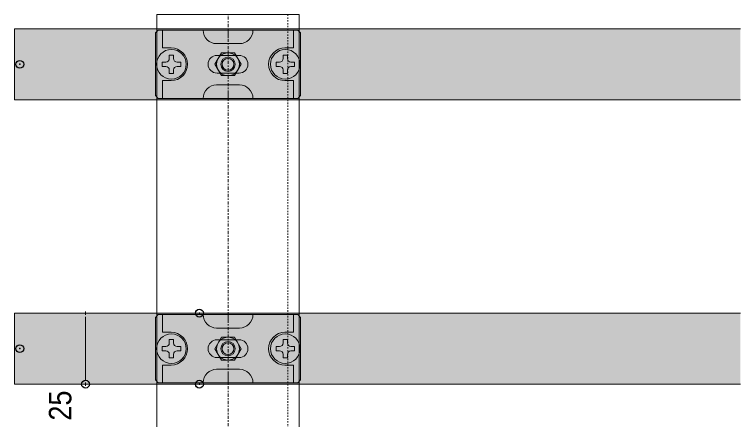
# Model space of a CAD drawing. Units: millimetres, scale not verified. Extents: x -1200 to 1200, y -500 to 500.
# Drawn here: x 841.7 to 892.7, y 104 to 132.5 of the extents above; entities that cross this region are included whole.
import ezdxf
from ezdxf.enums import TextEntityAlignment as Align

# ---------------------------------------------------------------- set-up
doc = ezdxf.new("R2010")
doc.units = ezdxf.units.MM
doc.header["$LTSCALE"] = 1.1
doc.header["$PDMODE"] = 32
doc.header["$PDSIZE"] = 0.55
doc.linetypes.add('CHAIN1', pattern=[8, 5, -1, 1, -1])
doc.linetypes.add('DASHED1', pattern=[1.8, 1.2, -0.6])
for name, color, linetype, lineweight in [('0-1_0', 7, 'Continuous', 9), ('0-3_寸法', 7, 'Continuous', 9), ('0-4_ルーバー', 7, 'Continuous', 9), ('0-7_ストリンガー', 7, 'Continuous', 9), ('0-8_背面金物', 7, 'Continuous', 9)]:
    doc.layers.add(name, color=color, linetype=linetype, lineweight=lineweight)
doc.layers.add('0-6_ハッチング', color=254, linetype='Continuous')
doc.layers.add('0-A_Defpoints', color=7, linetype='Continuous')
doc.styles.add('Osaka', font='')
doc.styles.get('Osaka').set_extended_font_data('Osaka')

# ---------------------------------------------------------------- blocks, each defined once
blk = doc.blocks.new('シンボル-27')
at = {"layer": '0-7_ストリンガー'}
for p, q in [((-125, 1650), (-125, -1895)), ((125, 1650), (-125, 1650)), ((125, 1650), (125, -1900))]:
    blk.add_line(p, q, dxfattribs=at)
at = {"layer": '0-7_ストリンガー', "linetype": 'CHAIN1'}
blk.add_line((0, -1895), (0, 1650), dxfattribs=at)
at = {"layer": '0-7_ストリンガー', "linetype": 'DASHED1'}
blk.add_line((105, 1650), (105, -1895), dxfattribs=at)
blk = doc.blocks.new('グループ-1027-1')
at = {"layer": '0-8_背面金物'}
for p, q in [((137544.89, 180034.86), (137539.89, 180029.86)), ((137667.39, 180034.86), (137544.89, 180034.86)), ((137552.39, 180034.86), (137552.39, 180003.61)), ((137667.39, 180034.86), (137789.89, 180034.86)), ((137667.39, 180034.86), (137667.39, 180021.11)), ((137782.39, 180034.86), (137782.39, 180003.61)), ((137789.89, 180034.86), (137794.89, 180029.86)), ((137539.89, 180029.86), (137539.89, 179919.86)), ((137794.89, 180029.86), (137794.89, 179919.86)), ((137667.39, 180011.11), (137647.39, 180011.11)), ((137667.39, 180011.11), (137687.39, 180011.11)), ((137567.39, 180003.61), (137552.39, 180003.61)), ((137767.39, 180003.61), (137782.39, 180003.61)), ((137686.77, 179990.49), (137648.02, 179990.49)), ((137686.77, 179959.24), (137648.02, 179959.24)), ((137567.39, 179946.11), (137552.39, 179946.11)), ((137552.39, 179914.86), (137552.39, 179946.11)), ((137767.39, 179946.11), (137782.39, 179946.11)), ((137782.39, 179914.86), (137782.39, 179946.11)), ((137667.39, 179938.61), (137647.39, 179938.61)), ((137667.39, 179938.61), (137687.39, 179938.61)), ((137667.39, 179928.61), (137667.39, 179914.86)), ((137539.89, 179919.86), (137544.89, 179914.86)), ((137794.89, 179919.86), (137789.89, 179914.86)), ((137544.89, 179914.86), (137667.39, 179914.86)), ((137789.89, 179914.86), (137667.39, 179914.86))]:
    blk.add_line(p, q, dxfattribs=at)
for points in [[(137667.39, 179914.86), (137544.89, 179914.86), (137539.89, 179919.86)], [(137667.39, 179914.86), (137789.89, 179914.86), (137794.89, 179919.86)]]:
    blk.add_lwpolyline(points, dxfattribs=at)
for centre, radius, start, end in [((137647.39, 180034.86), 23.75, 180, 270), ((137687.39, 180034.86), 23.75, 270, 0), ((137567.39, 179974.86), 28.75, 0, 90), ((137767.39, 179974.86), 28.75, 90, 180), ((137648.02, 179974.86), 15.62, 90, 270), ((137686.77, 179974.86), 15.62, 270, 90), ((137567.39, 179974.86), 28.75, 270, 0), ((137767.39, 179974.86), 28.75, 180, 270), ((137647.39, 179914.86), 23.75, 90, 180), ((137687.39, 179914.86), 23.75, 0, 90)]:
    blk.add_arc(centre, radius, start, end, dxfattribs=at)
blk = doc.blocks.new('グループ-1028-1')
at = {"layer": '0-8_背面金物'}
for p, q in [((137655.84, 179994.86), (137644.3, 179974.86)), ((137678.94, 179994.86), (137655.84, 179994.86)), ((137690.48, 179974.86), (137678.94, 179994.86)), ((137644.3, 179974.86), (137655.84, 179954.86)), ((137678.94, 179954.86), (137690.48, 179974.86)), ((137655.84, 179954.86), (137678.94, 179954.86))]:
    blk.add_line(p, q, dxfattribs=at)
for radius in [20, 12.5, 10.34]:
    blk.add_circle((137667.39, 179974.86), radius, dxfattribs=at)
blk = doc.blocks.new('グループ-1029-1')
at = {"layer": '0-8_背面金物'}
blk.add_line((137557.97, 179978.61), (137551.72, 179978.61), dxfattribs=at)
for points in [[(137571.72, 179984.86), (137571.72, 179991.11), (137564.22, 179991.11), (137564.22, 179984.86)], [(137551.72, 179978.61), (137551.72, 179971.11), (137557.97, 179971.11)], [(137577.97, 179971.11), (137584.22, 179971.11), (137584.22, 179978.61), (137577.97, 179978.61)], [(137564.22, 179964.86), (137564.22, 179958.61), (137571.72, 179958.61), (137571.72, 179964.86)]]:
    blk.add_lwpolyline(points, dxfattribs=at)
blk.add_circle((137567.97, 179974.86), 26, dxfattribs=at)
for centre, start, end in [((137557.97, 179984.86), 270, 0), ((137577.97, 179984.86), 180, 270), ((137557.97, 179964.86), 0, 90), ((137577.97, 179964.86), 90, 180)]:
    blk.add_arc(centre, 6.25, start, end, dxfattribs=at)
blk = doc.blocks.new('グループ-1030-1')
at = {"layer": '0-8_背面金物'}
blk.add_line((137757.97, 179978.61), (137751.72, 179978.61), dxfattribs=at)
for points in [[(137771.72, 179984.86), (137771.72, 179991.11), (137764.22, 179991.11), (137764.22, 179984.86)], [(137751.72, 179978.61), (137751.72, 179971.11), (137757.97, 179971.11)], [(137777.97, 179971.11), (137784.22, 179971.11), (137784.22, 179978.61), (137777.97, 179978.61)], [(137764.22, 179964.86), (137764.22, 179958.61), (137771.72, 179958.61), (137771.72, 179964.86)]]:
    blk.add_lwpolyline(points, dxfattribs=at)
blk.add_circle((137767.97, 179974.86), 26, dxfattribs=at)
for centre, start, end in [((137757.97, 179984.86), 270, 0), ((137777.97, 179984.86), 180, 270), ((137757.97, 179964.86), 0, 90), ((137777.97, 179964.86), 90, 180)]:
    blk.add_arc(centre, 6.25, start, end, dxfattribs=at)
blk = doc.blocks.new('グループ-1031-1')
at = {"layer": '0-8_背面金物'}
for name in ['グループ-1027-1', 'グループ-1029-1', 'グループ-1028-1', 'グループ-1030-1']:
    blk.add_blockref(name, (0, 0), dxfattribs=at)
blk = doc.blocks.new('グループ-1032-1')
at = {"layer": '0-8_背面金物'}
blk.add_blockref('グループ-1031-1', (0, 0), dxfattribs=at)
blk = doc.blocks.new('グループ-1048-1')
at = {"layer": '0-8_背面金物'}
for p, q in [((137544.89, 180534.86), (137539.89, 180529.86)), ((137539.89, 180529.86), (137539.89, 180419.86)), ((137667.39, 180534.86), (137544.89, 180534.86)), ((137552.39, 180534.86), (137552.39, 180503.61)), ((137667.39, 180534.86), (137789.89, 180534.86)), ((137667.39, 180534.86), (137667.39, 180521.11)), ((137782.39, 180534.86), (137782.39, 180503.61)), ((137789.89, 180534.86), (137794.89, 180529.86)), ((137794.89, 180529.86), (137794.89, 180419.86)), ((137567.39, 180503.61), (137552.39, 180503.61)), ((137667.39, 180511.11), (137647.39, 180511.11)), ((137667.39, 180511.11), (137687.39, 180511.11)), ((137767.39, 180503.61), (137782.39, 180503.61)), ((137686.77, 180490.49), (137648.02, 180490.49)), ((137686.77, 180459.24), (137648.02, 180459.24)), ((137567.39, 180446.11), (137552.39, 180446.11)), ((137552.39, 180414.86), (137552.39, 180446.11)), ((137667.39, 180438.61), (137647.39, 180438.61)), ((137667.39, 180438.61), (137687.39, 180438.61)), ((137767.39, 180446.11), (137782.39, 180446.11)), ((137782.39, 180414.86), (137782.39, 180446.11)), ((137667.39, 180428.61), (137667.39, 180414.86)), ((137539.89, 180419.86), (137544.89, 180414.86)), ((137544.89, 180414.86), (137667.39, 180414.86)), ((137789.89, 180414.86), (137667.39, 180414.86)), ((137794.89, 180419.86), (137789.89, 180414.86))]:
    blk.add_line(p, q, dxfattribs=at)
for points in [[(137667.39, 180414.86), (137544.89, 180414.86), (137539.89, 180419.86)], [(137667.39, 180414.86), (137789.89, 180414.86), (137794.89, 180419.86)]]:
    blk.add_lwpolyline(points, dxfattribs=at)
for centre, radius, start, end in [((137647.39, 180534.86), 23.75, 180, 270), ((137687.39, 180534.86), 23.75, 270, 0), ((137567.39, 180474.86), 28.75, 0, 90), ((137767.39, 180474.86), 28.75, 90, 180), ((137648.02, 180474.86), 15.62, 90, 270), ((137686.77, 180474.86), 15.62, 270, 90), ((137567.39, 180474.86), 28.75, 270, 0), ((137767.39, 180474.86), 28.75, 180, 270), ((137647.39, 180414.86), 23.75, 90, 180), ((137687.39, 180414.86), 23.75, 0, 90)]:
    blk.add_arc(centre, radius, start, end, dxfattribs=at)
blk = doc.blocks.new('グループ-1049-1')
at = {"layer": '0-8_背面金物'}
for p, q in [((137655.84, 180494.86), (137644.3, 180474.86)), ((137678.94, 180494.86), (137655.84, 180494.86)), ((137690.48, 180474.86), (137678.94, 180494.86)), ((137644.3, 180474.86), (137655.84, 180454.86)), ((137678.94, 180454.86), (137690.48, 180474.86)), ((137655.84, 180454.86), (137678.94, 180454.86))]:
    blk.add_line(p, q, dxfattribs=at)
for radius in [20, 12.5, 10.34]:
    blk.add_circle((137667.39, 180474.86), radius, dxfattribs=at)
blk = doc.blocks.new('グループ-1050-1')
at = {"layer": '0-8_背面金物'}
blk.add_line((137557.97, 180478.61), (137551.72, 180478.61), dxfattribs=at)
for points in [[(137571.72, 180484.86), (137571.72, 180491.11), (137564.22, 180491.11), (137564.22, 180484.86)], [(137551.72, 180478.61), (137551.72, 180471.11), (137557.97, 180471.11)], [(137577.97, 180471.11), (137584.22, 180471.11), (137584.22, 180478.61), (137577.97, 180478.61)], [(137564.22, 180464.86), (137564.22, 180458.61), (137571.72, 180458.61), (137571.72, 180464.86)]]:
    blk.add_lwpolyline(points, dxfattribs=at)
blk.add_circle((137567.97, 180474.86), 26, dxfattribs=at)
for centre, start, end in [((137557.97, 180484.86), 270, 0), ((137577.97, 180484.86), 180, 270), ((137557.97, 180464.86), 0, 90), ((137577.97, 180464.86), 90, 180)]:
    blk.add_arc(centre, 6.25, start, end, dxfattribs=at)
blk = doc.blocks.new('グループ-1051-1')
at = {"layer": '0-8_背面金物'}
blk.add_line((137757.97, 180478.61), (137751.72, 180478.61), dxfattribs=at)
for points in [[(137771.72, 180484.86), (137771.72, 180491.11), (137764.22, 180491.11), (137764.22, 180484.86)], [(137751.72, 180478.61), (137751.72, 180471.11), (137757.97, 180471.11)], [(137777.97, 180471.11), (137784.22, 180471.11), (137784.22, 180478.61), (137777.97, 180478.61)], [(137764.22, 180464.86), (137764.22, 180458.61), (137771.72, 180458.61), (137771.72, 180464.86)]]:
    blk.add_lwpolyline(points, dxfattribs=at)
blk.add_circle((137767.97, 180474.86), 26, dxfattribs=at)
for centre, start, end in [((137757.97, 180484.86), 270, 0), ((137777.97, 180484.86), 180, 270), ((137757.97, 180464.86), 0, 90), ((137777.97, 180464.86), 90, 180)]:
    blk.add_arc(centre, 6.25, start, end, dxfattribs=at)
blk = doc.blocks.new('グループ-1052-1')
at = {"layer": '0-8_背面金物'}
for name in ['グループ-1048-1', 'グループ-1050-1', 'グループ-1049-1', 'グループ-1051-1']:
    blk.add_blockref(name, (0, 0), dxfattribs=at)
blk = doc.blocks.new('グループ-1053-1')
at = {"layer": '0-8_背面金物'}
blk.add_blockref('グループ-1052-1', (0, 0), dxfattribs=at)
blk = doc.blocks.new('_DOT')
at = {"layer": '0-1_0'}
for p, q in [((-2.5, 0), (-5, 0)), ((-1.25, 0), (1.25, 0))]:
    blk.add_line(p, q, dxfattribs=at)

msp = doc.modelspace()

# ---------------------------------------------------------------- linework, layer by layer
at = {"layer": '0-3_寸法'}
for p, q in [((853.686, 111.495), (846.686, 111.495)), ((846.686, 110.994), (846.686, 106.995)), ((853.686, 106.495), (846.686, 106.495))]:
    msp.add_line(p, q, dxfattribs=at)
at = {"layer": '0-4_ルーバー'}
for points in [[(892.696, 131.495), (841.696, 131.495), (841.696, 126.495), (892.696, 126.495)], [(892.696, 111.495), (841.696, 111.495), (841.696, 106.495), (892.696, 106.495)]]:
    msp.add_lwpolyline(points, dxfattribs=at)
at = {"layer": '0-6_ハッチング'}
for points in [[(841.696, 126.495), (841.696, 131.495), (892.696, 126.495), (892.696, 131.495)], [(841.696, 106.495), (841.696, 111.495), (892.696, 106.495), (892.696, 111.495)]]:
    msp.add_solid(points, dxfattribs=at)
at = {"layer": '0-A_Defpoints'}
for p in [(842.065, 128.995), (854.686, 111.495), (842.065, 108.995), (846.686, 106.495), (854.686, 106.495)]:
    msp.add_point(p, dxfattribs=at)

# ---------------------------------------------------------------- block references
at = {"layer": '0-3_寸法', "xscale": 0.1001489, "yscale": 0.1001489}
for p, rotation in [((846.686, 111.495), 90), ((846.686, 106.495), 270)]:
    msp.add_blockref('_DOT', p, dxfattribs=dict(at, rotation=rotation))
at = {"layer": '0-7_ストリンガー', "xscale": 0.04, "yscale": 0.04}
msp.add_blockref('シンボル-27', (856.696, 66.495), dxfattribs=at)
at = {"layer": '0-8_背面金物', "xscale": 0.04, "yscale": 0.04}
for name in ['グループ-1053-1', 'グループ-1032-1']:
    msp.add_blockref(name, (-4650, -7090), dxfattribs=at)

# ---------------------------------------------------------------- texts
at = {"layer": '0-3_寸法', "style": 'Osaka', "width": 0.9}
msp.add_text('25', height=1.576, rotation=90, dxfattribs=at).set_placement((846.161, 103.937), align=Align.BOTTOM_LEFT)

doc.saveas('drawing.dxf')
